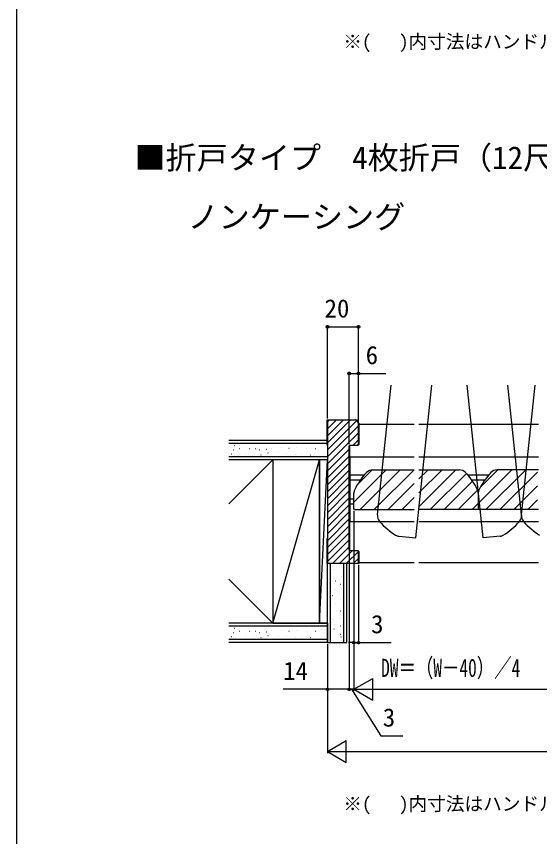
# Model space of a CAD drawing. Units: millimetres, scale not verified. Extents: x -700 to 700, y -1044 to 1040.
# Drawn here: x -700 to -364, y -517 to 10 of the extents above; entities that cross this region are included whole.
import ezdxf
from ezdxf.enums import TextEntityAlignment as Align

# ---------------------------------------------------------------- set-up
doc = ezdxf.new("R2010")
doc.units = ezdxf.units.MM
doc.header["$LTSCALE"] = 6
for name, color, linetype in [('0-2_USER1', 3, 'Continuous'), ('0-3_YKK_11', 7, 'Continuous'), ('0-4_YKK_12', 2, 'Continuous'), ('0-7_YKK_D', 6, 'Continuous'), ('0-8_YKK_ZWAK', 7, 'Continuous'), ('0-9_YSS_K', 3, 'Continuous')]:
    doc.layers.add(name, color=color, linetype=linetype)
doc.styles.add('ＭＳ ゴシック', font='')
doc.styles.get('ＭＳ ゴシック').set_extended_font_data('MS Gothic')

msp = doc.modelspace()

# ---------------------------------------------------------------- linework, layer by layer
at = {"layer": '0-3_YKK_11'}
for p, q in [((-500.2, -249.3), (-482, -249.3)), ((-500.2, -265.5), (-500.2, -249.3)), ((-479.8, -251.5), (-479.8, -265.083)), ((-500, -265.5), (-500.2, -265.5)), ((-500.2, -325.5), (-500, -325.5))]:
    msp.add_line(p, q, dxfattribs=at)
for points in [[(-482, -249.5), (-500, -249.5), (-500, -270.5)], [(-500, -270.5), (-500, -341.5), (-480, -341.5), (-480, -334), (-480.5, -333.5), (-485.5, -333.5), (-486, -333), (-486, -266), (-485.5, -265.5), (-480.5, -265.5), (-480, -265), (-480, -251.5)], [(-479.8, -265.083), (-480.417, -265.7), (-485.417, -265.7), (-485.8, -266.083), (-485.8, -332.917), (-485.417, -333.3), (-480.417, -333.3), (-479.8, -333.917), (-479.8, -341.7), (-500.2, -341.7), (-500.2, -325.5)]]:
    msp.add_lwpolyline(points, dxfattribs=at)
for radius in [2.2, 2]:
    msp.add_arc((-482, -251.5), radius, 0.00001, 89.99999, dxfattribs=at)
at = {"layer": '0-4_YKK_12'}
for p, q in [((-467.791, -310.297), (-459.006, -227)), ((-443.218, -325.198), (-432.862, -227)), ((-399.782, -325.198), (-410.138, -227)), ((-375.209, -310.297), (-383.994, -227)), ((-375.209, -310.297), (-366.425, -227)), ((-480, -252), (-444.15, -252)), ((-441.15, -252), (-364.15, -252)), ((-444.15, -273.3), (-485.5, -273.3)), ((-485.5, -273.3), (-485.5, -314.7)), ((-364.15, -273.3), (-441.15, -273.3)), ((-485.5, -284.65), (-476.218, -284.65)), ((-483, -302.181), (-462.219, -281.4)), ((-480.688, -290.889), (-471.218, -281.419)), ((-478.839, -307), (-453.239, -281.4)), ((-470.758, -281.4), (-444.15, -281.4)), ((-469.859, -307), (-444.259, -281.4)), ((-441.15, -281.4), (-415.242, -281.4)), ((-441.15, -287.272), (-435.278, -281.4)), ((-441.15, -296.252), (-426.298, -281.4)), ((-441.15, -305.232), (-417.318, -281.4)), ((-433.938, -307), (-410.627, -283.69)), ((-409.782, -284.65), (-396.218, -284.65)), ((-403, -303.003), (-381.397, -281.4)), ((-401.747, -292.77), (-390.377, -281.4)), ((-398.017, -307), (-372.417, -281.4)), ((-364.15, -281.4), (-390.758, -281.4)), ((-389.036, -307), (-364.85, -282.814)), ((-485.5, -287.85), (-478.718, -287.85)), ((-424.957, -307), (-406.667, -288.71)), ((-407.282, -287.85), (-398.718, -287.85)), ((-460.878, -307), (-444.15, -290.272)), ((-415.977, -307), (-403.425, -294.448)), ((-380.056, -307), (-364.85, -291.794)), ((-485.5, -300.15), (-483, -300.15)), ((-483, -306.674), (-483, -296.4)), ((-451.898, -307), (-444.15, -299.252)), ((-403, -296.4), (-403, -307)), ((-485.5, -303.35), (-483, -303.35)), ((-406.997, -307), (-403, -303.003)), ((-371.076, -307), (-364.85, -300.774)), ((-482.3, -307), (-483, -306.674)), ((-482.3, -307), (-444.15, -307)), ((-364.15, -307), (-403, -307)), ((-485.5, -314.7), (-444.15, -314.7)), ((-441.15, -314.7), (-364.15, -314.7)), ((-454.157, -324.044), (-443.218, -325.198)), ((-388.843, -324.044), (-399.782, -325.198)), ((-480, -341), (-444.15, -341)), ((-441.15, -341), (-364.15, -341))]:
    msp.add_line(p, q, dxfattribs=at)
msp.add_lwpolyline([(-403, -296.4), (-403, -307), (-441.15, -307)], dxfattribs=at)
for centre, radius, start, end in [((-443.067, -313.123), 43.7, 136.77834, 154.60847), ((-470.758, -287.1), 5.7, 90, 136.77834), ((-415.242, -287.1), 5.7, 43.22166, 90), ((-442.933, -313.123), 43.7, 25.39153, 43.22166), ((-363.067, -313.123), 43.7, 136.77834, 154.60847), ((-390.758, -287.1), 5.7, 90, 136.77834), ((-478.3, -296.4), 4.7, 154.60847, 180), ((-407.7, -296.4), 4.7, 360, 25.39153), ((-398.3, -296.4), 4.7, 154.60847, 180), ((-462.122, -310.895), 5.7, 173.98, 220.75834), ((-380.878, -310.895), 5.7, 319.24166, 6.02), ((-369.541, -310.895), 5.7, 173.98, 220.75834), ((-433.338, -286.086), 43.7, 220.75834, 238.58847), ((-409.662, -286.086), 43.7, 301.41153, 319.24166), ((-340.757, -286.086), 43.7, 220.75834, 238.58847), ((-453.664, -319.37), 4.7, 238.58847, 263.98), ((-389.336, -319.37), 4.7, 276.02, 301.41153)]:
    msp.add_arc(centre, radius, start, end, dxfattribs=at)
at = {"layer": '0-7_YKK_D'}
for p, q in [((-500, -248.5), (-500, -188.5)), ((-500, -189.5), (-480, -189.5)), ((-480, -250.5), (-480, -188.5)), ((-486, -265), (-486, -218.5)), ((-480, -250.5), (-480, -218.5)), ((-483, -307.674), (-483, -423.5)), ((-483, -307.674), (-483, -423.5)), ((-483, -307.674), (-483, -393.5)), ((-486, -334), (-486, -423.5)), ((-486, -334), (-486, -423.5)), ((-480, -342.5), (-480, -393.5)), ((-500, -393.5), (-500, -423.5)), ((-500, -393.52), (-500, -463.5)), ((-483, -392.5), (-486.4, -392.5)), ((-483, -392.5), (-480, -392.5)), ((-480, -392.5), (-458.927, -392.5)), ((-483, -422.5), (-470.876, -415.5)), ((-470.876, -429.5), (-470.876, -415.5)), ((-486, -422.5), (-489.4, -422.5)), ((-483, -422.5), (-486, -422.5)), ((-483, -422.5), (-486, -422.5)), ((-483, -422.5), (-479.6, -422.5)), ((-483, -422.5), (-470.876, -429.5)), ((-483, -422.5), (-458.751, -422.5)), ((-469, -422.5), (-337, -422.5)), ((-500, -462.5), (-487.876, -455.5)), ((-487.876, -469.5), (-487.876, -455.5)), ((-500, -462.5), (-487.876, -469.5)), ((-500, -462.5), (-475.751, -462.5)), ((-486, -462.5), (166, -462.5))]:
    msp.add_line(p, q, dxfattribs=at)
for points in [[(-486, -219.5), (-480, -219.5), (-462.509, -219.5)], [(-486, -422.5), (-500, -422.5), (-528.491, -422.5)], [(-484.5, -422.5), (-465.685, -452.5), (-451.412, -452.5)]]:
    msp.add_lwpolyline(points, dxfattribs=at)
for centre in [(-500, -189.5), (-480, -189.5), (-486, -219.5), (-480, -219.5), (-483, -392.5), (-480, -392.5), (-500, -422.5), (-486, -422.5), (-486, -422.5)]:
    msp.add_circle(centre, 0.85, dxfattribs=at)
at = {"layer": '0-8_YKK_ZWAK'}
msp.add_line((-700, 995.5), (-700, -1044.5), dxfattribs=at)
at = {"layer": '0-9_YSS_K'}
for p, q in [((-500, -250.619), (-498.881, -249.5)), ((-500, -255.11), (-494.39, -249.5)), ((-500, -259.6), (-489.9, -249.5)), ((-500, -264.09), (-485.41, -249.5)), ((-500, -268.58), (-481.123, -249.703)), ((-500, -273.07), (-480, -253.07)), ((-500, -277.56), (-480, -257.56)), ((-500, -262.5), (-563.319, -262.5)), ((-500, -262.5), (-500, -275)), ((-483.45, -265.5), (-480, -262.05)), ((-500, -264.5), (-563.319, -264.5)), ((-560.513, -268.568), (-560.413, -268.568)), ((-559.717, -265.704), (-559.617, -265.704)), ((-556.692, -267.614), (-556.592, -267.614)), ((-550.048, -267.706), (-549.948, -267.706)), ((-546.385, -267.706), (-546.285, -267.706)), ((-543.838, -268.501), (-543.738, -268.501)), ((-539.061, -268.024), (-538.961, -268.024)), ((-536.036, -267.387), (-535.936, -267.387)), ((-529.827, -267.069), (-529.727, -267.069)), ((-524.732, -267.546), (-524.632, -267.546)), ((-520.114, -267.228), (-520.014, -267.228)), ((-513.268, -267.546), (-513.168, -267.546)), ((-507.855, -267.706), (-507.755, -267.706)), ((-503.874, -266.273), (-503.774, -266.273)), ((-500, -282.05), (-486, -268.05)), ((-500, -273), (-563.319, -273)), ((-561.628, -271.115), (-561.528, -271.115)), ((-552.913, -271.207), (-552.813, -271.207)), ((-547.341, -270.889), (-547.241, -270.889)), ((-542.723, -271.685), (-542.623, -271.685)), ((-538.265, -270.411), (-538.165, -270.411)), ((-538.265, -270.411), (-538.165, -270.411)), ((-531.737, -270.411), (-531.637, -270.411)), ((-526.165, -271.048), (-526.065, -271.048)), ((-520.592, -271.525), (-520.492, -271.525)), ((-516.93, -270.73), (-516.83, -270.73)), ((-511.039, -271.685), (-510.939, -271.685)), ((-501.963, -271.844), (-501.863, -271.844)), ((-500, -286.541), (-486, -272.541)), ((-535, -275), (-563.319, -303.319)), ((-500, -275), (-563.319, -275)), ((-535, -380), (-505, -275)), ((-505, -380), (-500, -275)), ((-500, -291.031), (-486, -277.031)), ((-500, -295.521), (-486, -281.521)), ((-500, -300.011), (-486, -286.011)), ((-500, -304.501), (-486, -290.501)), ((-500, -308.991), (-486, -294.991)), ((-500, -313.481), (-486, -299.481)), ((-500, -317.971), (-486, -303.971)), ((-500, -322.462), (-486, -308.462)), ((-500, -326.952), (-486, -312.952)), ((-500, -331.442), (-486, -317.442)), ((-500, -335.932), (-486, -321.932)), ((-500, -340.422), (-486, -326.422)), ((-496.588, -341.5), (-486, -330.912)), ((-492.098, -341.5), (-484.098, -333.5)), ((-487.608, -341.5), (-480.054, -333.946)), ((-500, -392.5), (-500, -341.5)), ((-498, -392.5), (-498, -341.5)), ((-489.5, -392.5), (-489.5, -341.5)), ((-487.5, -392.5), (-487.5, -341.5)), ((-483.117, -341.5), (-480, -338.383)), ((-495.948, -345.78), (-495.848, -345.78)), ((-535, -380), (-563.319, -351.681)), ((-494.706, -352.874), (-494.606, -352.874)), ((-490.98, -349.859), (-490.88, -349.859)), ((-494.883, -358.194), (-494.783, -358.194)), ((-491.69, -354.825), (-491.59, -354.825)), ((-496.657, -362.096), (-496.557, -362.096)), ((-492.222, -361.209), (-492.122, -361.209)), ((-494.883, -367.061), (-494.783, -367.061)), ((-491.868, -364.933), (-491.768, -364.933)), ((-494.174, -372.027), (-494.074, -372.027)), ((-491.513, -372.027), (-491.413, -372.027)), ((-496.125, -377.347), (-496.025, -377.347)), ((-492.045, -376.992), (-491.945, -376.992)), ((-500, -380), (-563.319, -380)), ((-500, -382), (-563.319, -382)), ((-559.717, -383.204), (-559.617, -383.204)), ((-536.036, -384.887), (-535.936, -384.887)), ((-529.827, -384.569), (-529.727, -384.569)), ((-520.114, -384.728), (-520.014, -384.728)), ((-503.874, -383.773), (-503.774, -383.773)), ((-500, -380), (-500, -392.5)), ((-495.77, -383.731), (-495.67, -383.731)), ((-495.238, -380.716), (-495.138, -380.716)), ((-495.238, -380.716), (-495.138, -380.716)), ((-491.513, -381.603), (-491.413, -381.603)), ((-561.628, -388.615), (-561.528, -388.615)), ((-560.513, -386.068), (-560.413, -386.068)), ((-556.692, -385.114), (-556.592, -385.114)), ((-552.913, -388.707), (-552.813, -388.707)), ((-550.048, -385.206), (-549.948, -385.206)), ((-547.341, -388.389), (-547.241, -388.389)), ((-546.385, -385.206), (-546.285, -385.206)), ((-543.838, -386.001), (-543.738, -386.001)), ((-542.723, -389.185), (-542.623, -389.185)), ((-539.061, -385.524), (-538.961, -385.524)), ((-538.265, -387.911), (-538.165, -387.911)), ((-538.265, -387.911), (-538.165, -387.911)), ((-531.737, -387.911), (-531.637, -387.911)), ((-526.165, -388.548), (-526.065, -388.548)), ((-524.732, -385.046), (-524.632, -385.046)), ((-520.592, -389.025), (-520.492, -389.025)), ((-516.93, -388.23), (-516.83, -388.23)), ((-513.268, -385.046), (-513.168, -385.046)), ((-511.039, -389.185), (-510.939, -389.185)), ((-507.855, -385.206), (-507.755, -385.206)), ((-501.963, -389.344), (-501.863, -389.344)), ((-491.69, -387.1), (-491.59, -387.1)), ((-491.335, -388.697), (-491.235, -388.697)), ((-500, -390.5), (-563.319, -390.5)), ((-500, -392.5), (-563.319, -392.5)), ((-500, -392.5), (-487.5, -392.5)), ((-496.125, -391.002), (-496.025, -391.002))]:
    msp.add_line(p, q, dxfattribs=at)
msp.add_lwpolyline([(-535, -380), (-505, -380), (-505, -275), (-535, -275)], close=True, dxfattribs=at)
msp.add_lwpolyline([(-500, -275), (-505, -275), (-505, -380), (-500, -380), (-500, -341.5)], dxfattribs=at)

# ---------------------------------------------------------------- texts
at = {"layer": '0-2_USER1', "style": 'ＭＳ ゴシック'}
for s, height, p in [('※(   )内寸法はハンドルレスCNA・DNA・ENAデザインの場合', 8.798, (-489.766, -13.159)), ('■折戸タイプ\u30004枚折戸（12尺）', 14.66, (-624.06, -92.481)), ('   ノンケーシング', 14.66, (-619.856, -130.473)), ('※(   )内寸法はハンドルレスCNA・DNA・ENAデザインの場合', 8.798, (-489.766, -503.159))]:
    msp.add_text(s, height=height, dxfattribs=at).set_placement(p, align=Align.BOTTOM_LEFT)
at = {"layer": '0-7_YKK_D', "style": 'ＭＳ ゴシック'}
for s, p in [('20', (-501.818, -187)), ('6', (-475.373, -217)), ('3', (-471.882, -390)), ('14', (-528.445, -420)), ('3', (-464.367, -450))]:
    msp.add_text(s, height=11.73, dxfattribs=at).set_placement(p, align=Align.BOTTOM_LEFT)
at = {"layer": '0-7_YKK_D', "style": 'ＭＳ ゴシック', "width": 0.7}
msp.add_text('DW＝（W－40）／4', height=11.73, dxfattribs=at).set_placement((-465.459, -418.091), align=Align.BOTTOM_LEFT)

doc.saveas('drawing.dxf')
